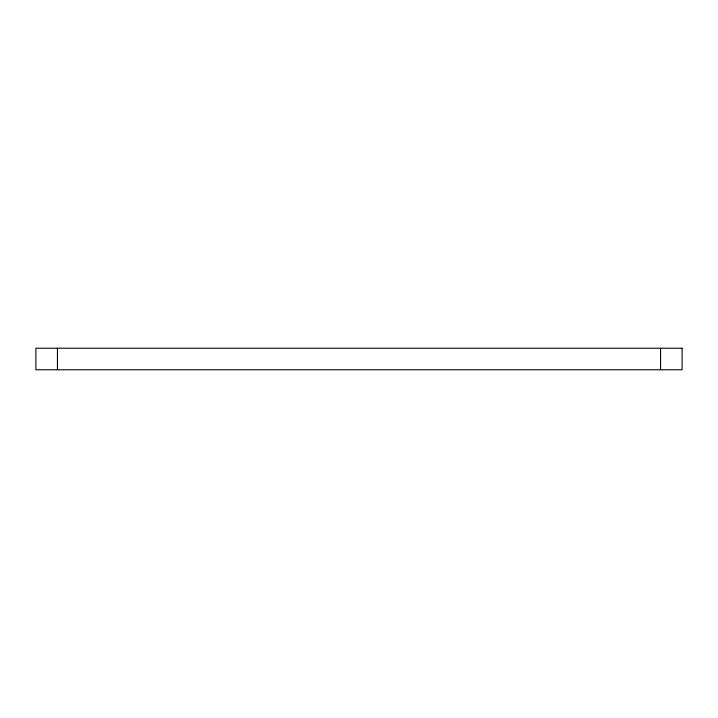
<?xml version="1.0" encoding="UTF-8"?>
<svg xmlns="http://www.w3.org/2000/svg" width="718" height="718" viewBox="0 0 718 718"><rect width="100%" height="100%" fill="white"/><g stroke="black" fill="none" stroke-linecap="round" stroke-linejoin="round"><path stroke-width="1.08" d="M660.56 348.23L660.56 369.77M57.44 348.23L57.44 369.77M682.1 348.23L35.9 348.23L35.9 369.77L682.1 369.77L682.1 348.23"/></g></svg>
